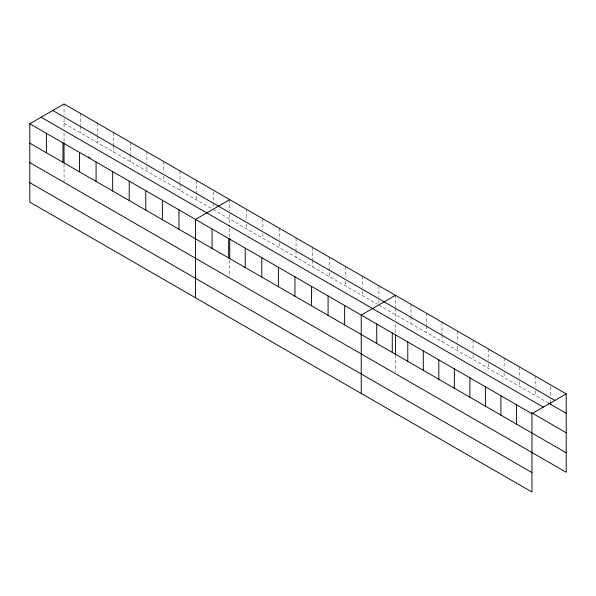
<?xml version="1.0" encoding="UTF-8"?>
<svg xmlns="http://www.w3.org/2000/svg" width="596" height="596" viewBox="0 0 596 596"><rect width="100%" height="100%" fill="white"/><g stroke="black" fill="none" stroke-linecap="round" stroke-linejoin="round"><path stroke-width="0.45" stroke-dasharray="2.98 2.23" d="M64.048 123.387L211.61 208.578M213.189 209.494L377.32 304.251M378.9 305.159L547.575 402.546M550.682 386.782L550.682 396.02M550.682 399.715L550.682 401.57M535.156 375.972L535.156 387.057M535.156 390.76L535.156 395.379M519.638 367.009L519.638 378.102M519.638 381.798L519.638 386.417M504.119 358.047L504.119 369.14M504.119 372.835L504.119 377.454M488.593 349.085L488.593 360.178M488.593 363.873L488.593 368.499M473.075 340.122L473.075 351.215M473.075 354.911L473.075 359.537M457.549 331.16L457.549 342.253M457.549 345.956L457.549 350.575M442.031 322.205L442.031 334.222M442.031 335.146L442.031 341.612M426.512 313.243L426.512 325.26M426.512 326.183L426.512 332.65M410.987 304.28L410.987 316.297M410.987 317.221L410.987 323.688M395.468 295.318L395.468 307.335M395.468 308.259L395.468 320.037M395.468 324.455L395.468 333.298M395.468 355.112L395.468 371.911M378.9 285.752L378.9 296.845M378.9 300.54L378.9 303.312M362.323 276.186L362.323 287.279M362.323 290.975L362.323 295.594M345.755 266.621L345.755 277.706M345.755 281.409L345.755 286.028M329.186 257.047L329.186 276.462M312.609 247.482L312.609 259.498M312.609 260.422L312.609 266.896M296.041 237.916L296.041 249.933M296.041 250.856L296.041 257.323M279.472 228.35L279.472 239.443M279.472 243.138L279.472 247.757M262.903 218.784L262.903 229.87M262.903 233.572L262.903 238.191M246.327 209.218L246.327 220.304M246.327 224.007L246.327 228.626M229.758 199.645L229.758 210.738M229.758 214.433L229.758 227.016M229.758 228.782L229.758 237.625M229.758 260.325L229.758 276.239M213.189 191.927L213.189 202.096M213.189 203.02L213.189 207.639M196.613 180.513L196.613 199.921M180.044 170.948L180.044 182.965M180.044 183.888L180.044 190.355M163.475 161.382L163.475 172.468M163.475 176.17L163.475 180.789M146.899 151.809L146.899 162.902M146.899 166.597L146.899 171.223M130.33 142.243L130.33 153.336M130.33 154.26L130.33 161.658M113.761 132.677L113.761 144.694M113.761 145.618L113.761 152.084M97.193 123.111L97.193 135.128M97.193 136.052L97.193 142.519M80.616 113.545L80.616 125.555M80.616 126.486L80.616 132.953M64.048 103.972L64.048 115.065M64.048 118.76L64.048 128.691M64.048 133.109L64.048 141.952M64.048 163.766L64.048 181.452"/><path stroke-width="0.89" d="M29.8 123.744L531.952 413.661L531.952 492.028L29.8 202.111L29.8 123.744L64.048 103.972L566.2 393.889L566.2 472.255L29.8 162.611M229.758 199.645L195.51 219.417L195.51 297.784M395.468 295.318L361.221 315.09L361.221 393.457M531.952 413.661L566.2 393.889M52.746 110.498L554.898 400.415M548.35 402.993L566.2 413.304M41.102 117.226L543.254 407.135M88.506 156.964L90.085 157.873M531.274 412.596L566.2 432.756M29.8 143.159L566.2 452.796M29.8 182.652L531.952 472.568M550.682 402.494L550.682 404.341M516.434 404.699L516.434 424.114M500.908 395.744L500.908 415.151M485.39 386.782L485.39 406.189M469.872 377.819L469.872 397.227M454.346 368.857L454.346 388.272M438.827 359.895L438.827 379.309M423.309 350.94L423.309 370.347M407.783 341.977L407.783 361.385M395.468 335.094L395.468 354.225M392.265 333.015L392.265 352.422M376.739 324.053L376.739 343.46M344.652 305.524L344.652 324.932M328.076 295.959L328.076 315.366M311.507 286.393L311.507 305.8M294.938 276.82L294.938 296.234M278.369 267.254L278.369 286.669M261.793 257.688L261.793 277.095M245.224 248.122L245.224 267.53M229.758 238.512L229.758 258.552M228.655 238.556L228.655 257.964M212.079 228.991L212.079 248.398M178.942 209.852L178.942 229.266M162.365 200.286L162.365 219.693M145.796 190.72L145.796 210.127M129.228 181.154L129.228 200.561M112.659 171.581L112.659 190.996M96.083 162.015L96.083 181.43M79.514 152.449L79.514 171.857M64.048 142.839L64.048 162.879M62.945 142.884L62.945 162.291M46.369 133.318L46.369 152.725"/></g></svg>
